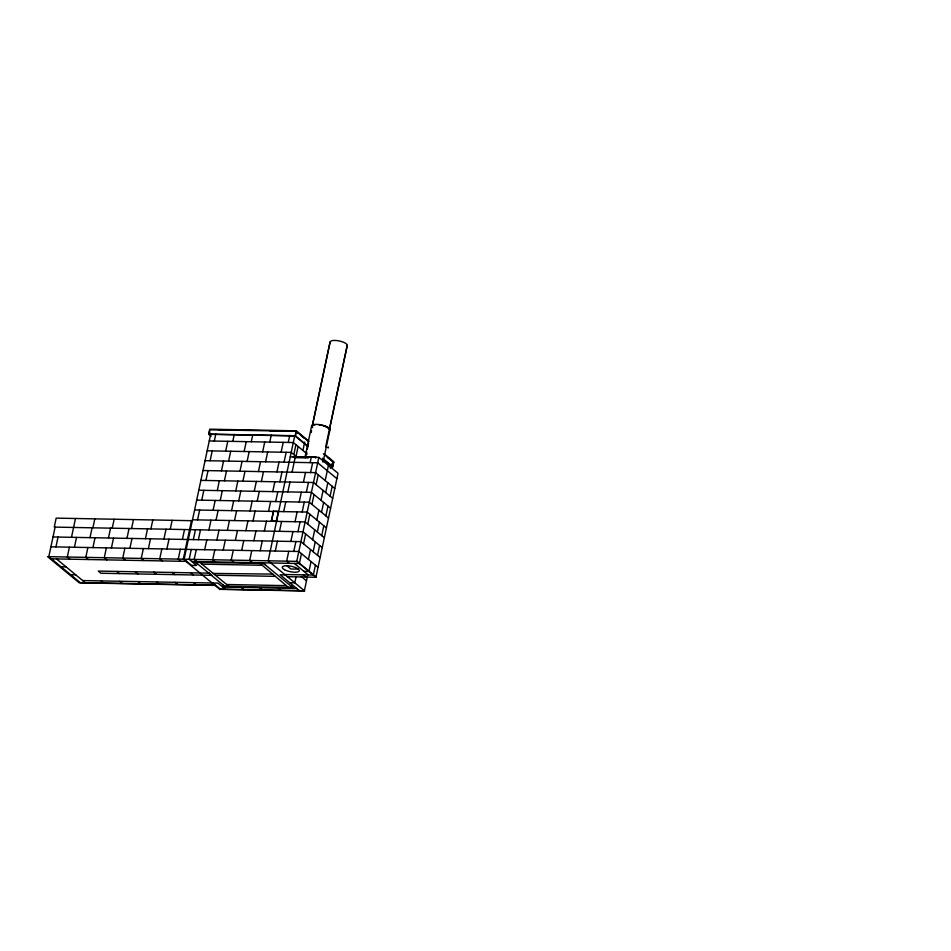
<?xml version="1.0" encoding="UTF-8"?>
<svg xmlns="http://www.w3.org/2000/svg" width="951" height="951" viewBox="0 0 951 951"><rect width="100%" height="100%" fill="white"/><g stroke="black" fill="none" stroke-linecap="round" stroke-linejoin="round"><path stroke-width="1.43" d="M55.099 527.104L48.81 556.668L80.229 582.63L215.544 585.186M55.943 546.908L58.047 537.053M69.399 547.17L67.295 557.024L69.922 559.188M71.491 537.315L75.486 518.497M74.44 547.265L76.532 537.41M87.884 547.514L85.792 557.369L88.407 559.533M89.976 537.66L92.081 527.805M92.913 527.817L94.815 518.854M92.925 547.61L95.017 537.755M106.369 547.859L104.277 557.714L106.892 559.877M108.473 538.004L110.566 528.15M112.242 528.185L114.156 519.222M111.422 547.954L113.514 538.1M124.866 548.216L122.774 558.071L125.389 560.234M126.959 538.361L129.051 528.494M131.571 528.542L133.485 519.591M129.907 548.311L131.999 538.456M143.351 548.561L141.259 558.415L143.874 560.579M145.444 538.706L147.548 528.851M150.9 528.911L152.814 519.947M148.392 548.656L150.496 538.801M161.848 548.905L159.744 558.76L162.371 560.924M163.941 539.051L166.033 529.196M170.241 529.279L172.143 520.316M166.889 549L168.981 539.146M180.333 549.262L178.241 559.117L180.856 561.28M182.426 539.407L184.518 529.541M211.146 436.152L208.685 434.12L209.731 429.186L296.296 430.815L308.802 441.157M209.612 430.934L208.899 434.298L295.464 435.927L295.999 431.433L298.245 433.299M209.315 434.298L209.791 432.063M191.472 520.684L183.281 559.212L219.764 589.347L304.653 590.951L268.17 560.805L294.798 435.499M210.753 433.906L184.125 559.224L191.543 565.358L196.584 565.453L189.166 559.319L191.258 549.464M193.35 539.609L195.454 529.755M197.546 519.9L199.639 510.045M201.731 500.178L203.823 490.324M205.927 480.469L208.019 470.614M210.112 460.76L212.204 450.905M214.308 441.05L215.806 434.001M196.298 549.559L194.206 559.414L196.821 561.577M198.402 539.704L200.495 529.85M204.703 549.714L206.807 539.859M208.899 530.004L210.991 520.149M213.083 510.295L215.176 500.44M217.28 490.585L219.372 480.719M221.464 470.864L223.556 461.009M225.66 451.154L227.753 441.3M216.032 520.245L218.124 510.39M220.228 500.535L222.32 490.68M224.412 480.814L226.504 470.959M228.609 461.104L230.701 451.25M232.793 441.395L234.291 434.357M214.795 549.904L212.691 559.759L215.318 561.922M216.887 540.049L218.98 530.194M223.2 550.07L225.292 540.216M227.384 530.349L229.476 520.494M231.58 510.639L233.673 500.785M235.765 490.93L237.857 481.075M239.961 471.22L242.053 461.366M244.145 451.499L246.238 441.644M234.528 520.589L236.621 510.735M238.713 500.88L240.805 491.025M242.909 481.17L245.001 471.316M247.094 461.461L249.186 451.594M251.278 441.74L252.776 434.702M233.28 550.26L231.188 560.115L233.803 562.279M235.373 540.406L237.477 530.539M241.685 550.415L243.777 540.56M245.881 530.706L247.973 520.851M250.065 510.996L252.158 501.129M254.25 491.275L256.354 481.42M258.446 471.565L260.538 461.71M262.631 451.856L264.735 442.001M253.014 520.946L255.106 511.091M257.198 501.225L259.302 491.37M261.394 481.515L263.486 471.66M265.579 461.806L267.683 451.951M269.775 442.096L271.273 435.047M251.765 550.605L249.673 560.46L252.288 562.623M253.869 540.75L255.962 530.896M260.17 550.76L262.274 540.905M264.366 531.05L266.458 521.196M268.551 511.341L270.655 501.486M272.747 491.631L274.839 481.765M276.931 471.91L279.035 462.055M281.127 452.2L283.22 442.346M259.564 563.016L288.486 587.433M271.499 521.291L273.294 512.839M275.695 501.581L277.787 491.726M279.879 481.86L281.983 472.005M284.076 462.15L286.168 452.296M288.26 442.441L289.758 435.403M307.827 446.138L295.25 435.748L296.296 430.815M293.823 454.554L295.927 444.699M275.303 551.045L277.395 541.19M279.487 531.336L281.591 521.481M283.683 511.626L285.776 501.771M287.868 491.917L289.972 482.05M292.064 472.195L295.297 456.967M296.011 456.361L298.103 446.506M272.985 574.107L213.214 573.429M302.905 450.465L304.7 442.013M304.926 457.526L311.631 425.989M305.521 457.645L306.733 451.915M307.351 449.05L308.564 443.309M312.213 426.119L330.116 341.896L312.308 426.143A8.69 2.758 12 0 0 312.499 426.916M288.747 551.307L286.655 561.161L289.27 563.325M290.84 541.452L292.944 531.585M295.036 521.73L297.128 511.876M299.22 502.021L301.324 492.166M303.417 482.312L305.509 472.457M310.121 462.65L311.274 457.265M293.788 551.402L295.892 541.547M297.984 531.68L300.076 521.826M302.168 511.971L304.272 502.116M306.365 492.261L308.457 482.407M310.549 472.552L312.653 462.697M315.506 458.049L315.791 456.706L293.003 456.73L315.696 457.158M318.835 457.407L296.736 561.352L315.946 577.209L338.033 473.277L318.835 457.407L290.257 456.872M295.987 577.174L294.786 582.797L289.746 582.701M301.455 553.66L299.363 563.515L191.781 561.482M303.547 543.806L305.64 533.939M307.744 524.084L309.836 514.229M311.928 504.375L314.02 494.52M316.124 484.665L318.216 474.811M325.694 446.827L329.046 430.981M321.2 425.18A8.595 2.722 12 0 0 319.001 424.824A8.69 2.758 12 0 1 329.331 429.638L347.234 345.415L329.426 429.65M323.007 462.103L323.602 459.285M323.245 461.283L329.949 429.745M308.433 559.426L310.525 549.571M312.629 539.716L314.722 529.862M316.814 519.995L318.906 510.14M321.01 500.285L323.102 490.431M325.194 480.576L328.44 465.348M307.375 576.651L304.391 590.737L220.347 589.144L212.929 583.022M330.425 468.237L331.328 464.005M311.06 561.589L308.956 571.444L303.916 571.349M313.152 551.735L315.245 541.88M317.337 532.013L319.429 522.158M321.533 512.304L323.625 502.449M325.717 492.594L327.81 482.739M327.465 457.443L333.516 462.091L332.137 466.561L332.85 463.196M329.842 466.691L332.779 466.751L333.825 461.817L324.731 454.305M315.423 565.191L313.319 575.046L284.753 574.511M317.515 555.336L319.607 545.482M321.7 535.627L323.804 525.772M325.896 515.906L327.988 506.051M330.08 496.196L332.184 486.341M218.659 429.983L237.726 430.339M270.001 430.946L287.606 431.279M208.685 434.12L295.25 435.748M209.256 440.955L293.3 442.536L307.173 453.996M207.163 450.81L291.208 452.391L296.569 456.813M294.228 457.657L308.409 457.918M205.071 460.664L317.693 462.792L336.892 478.65M202.979 470.519L315.589 472.647L334.8 488.505M200.887 480.374L313.497 482.502L332.707 498.36M198.783 490.229L311.405 492.356L330.603 508.214M196.691 500.083L309.313 502.211L328.511 518.069M194.598 509.95L307.221 512.066L326.419 527.936M192.506 519.805L305.116 521.921L324.327 537.79M192.316 520.696L56.157 518.129L54.255 527.092L189.57 529.636M190.402 529.659L303.024 531.775L322.223 547.645M53.006 536.958L187.466 539.502M188.31 539.514L300.932 541.642L320.13 557.5M50.902 546.813L185.374 549.357M186.218 549.369L298.84 551.497L318.038 567.355M51.425 558.831L186.741 561.387M197.558 563.884L194.955 562.077L199.377 562.326M201.981 564.145L261.656 565.263M265.638 565.167L263.879 563.372L259.885 563.467M298.364 569.138L290.804 568.995L286.869 565.75M61.03 566.772L66.071 566.867M285.181 574.868L280.141 574.773L299.339 590.642M215.401 575.224L275.077 576.354M287.368 576.675L316.362 577.293L297.081 561.352L47.55 556.644L79.23 582.82L214.962 585.388M70.636 574.701L75.676 574.796M82.654 580.562L217.969 583.118L225.387 589.24M226.635 584.508L286.31 585.638M222.653 584.615L224.412 586.41L228.395 586.303M290.733 585.899L293.336 587.706L288.914 587.445M222.772 587.076L296.724 588.479M308.778 441.656L296.201 431.267L209.85 429.816M323.388 453.734L333.73 462.269M300.492 435.154L303.868 437.935M322.437 458.216L332.779 466.751M295.048 435.915L307.411 446.138M323.15 459.131L332.137 466.561M294.311 563.42L308.279 574.951M303.238 574.856L305.853 577.019M301.146 576.472L306.484 580.871M278.239 588.122L280.854 590.286M259.742 587.777L262.369 589.941M241.257 587.433L243.872 589.596M199.793 562.338L228.822 586.315M190.723 572.823L193.35 574.986M193.6 582.654L196.215 584.817M172.238 572.478L174.853 574.642M175.103 582.309L177.718 584.473M153.753 572.122L156.368 574.285M156.618 581.953L159.233 584.116M135.256 571.777L137.883 573.94M138.121 581.608L140.748 583.771M116.771 571.432L119.386 573.596M119.636 581.263L122.251 583.427M101.151 580.906L103.766 583.07M56.478 558.926L85.281 582.725M312.689 425.489A8.69 2.758 12 0 1 315.066 424.717M312.653 427.712A9.355 2.972 12 0 1 320 424.693A9.355 2.972 12 0 1 329.533 430.446M330.401 342.681A8.69 2.758 12 0 1 339.103 340.922A8.69 2.758 12 0 1 346.853 346.057M312.784 425.525A8.595 2.722 12 0 1 313.711 425.038M323.364 425.715A8.595 2.722 12 0 1 329.236 429.614M311.452 432.301A8.595 2.722 12 0 1 311.643 430.898A8.69 2.758 12 0 0 311.357 432.289M327.952 447.398C328.321 449.347 328.82 445.805 327.952 447.398M273.377 511.258L271.285 521.112L276.325 521.207L278.417 511.353L273.377 511.258M263.677 563.539L195.597 562.255L224.614 586.232L292.694 587.516L263.677 563.539M209.22 573.168L98.286 571.075L100.901 573.239L211.835 575.331L209.22 573.168M284.515 569.697A8.69 2.758 12 0 0 298.923 571.385A8.69 2.758 12 0 0 288.961 565.893A8.69 2.758 12 0 0 284.515 569.697"/></g></svg>
